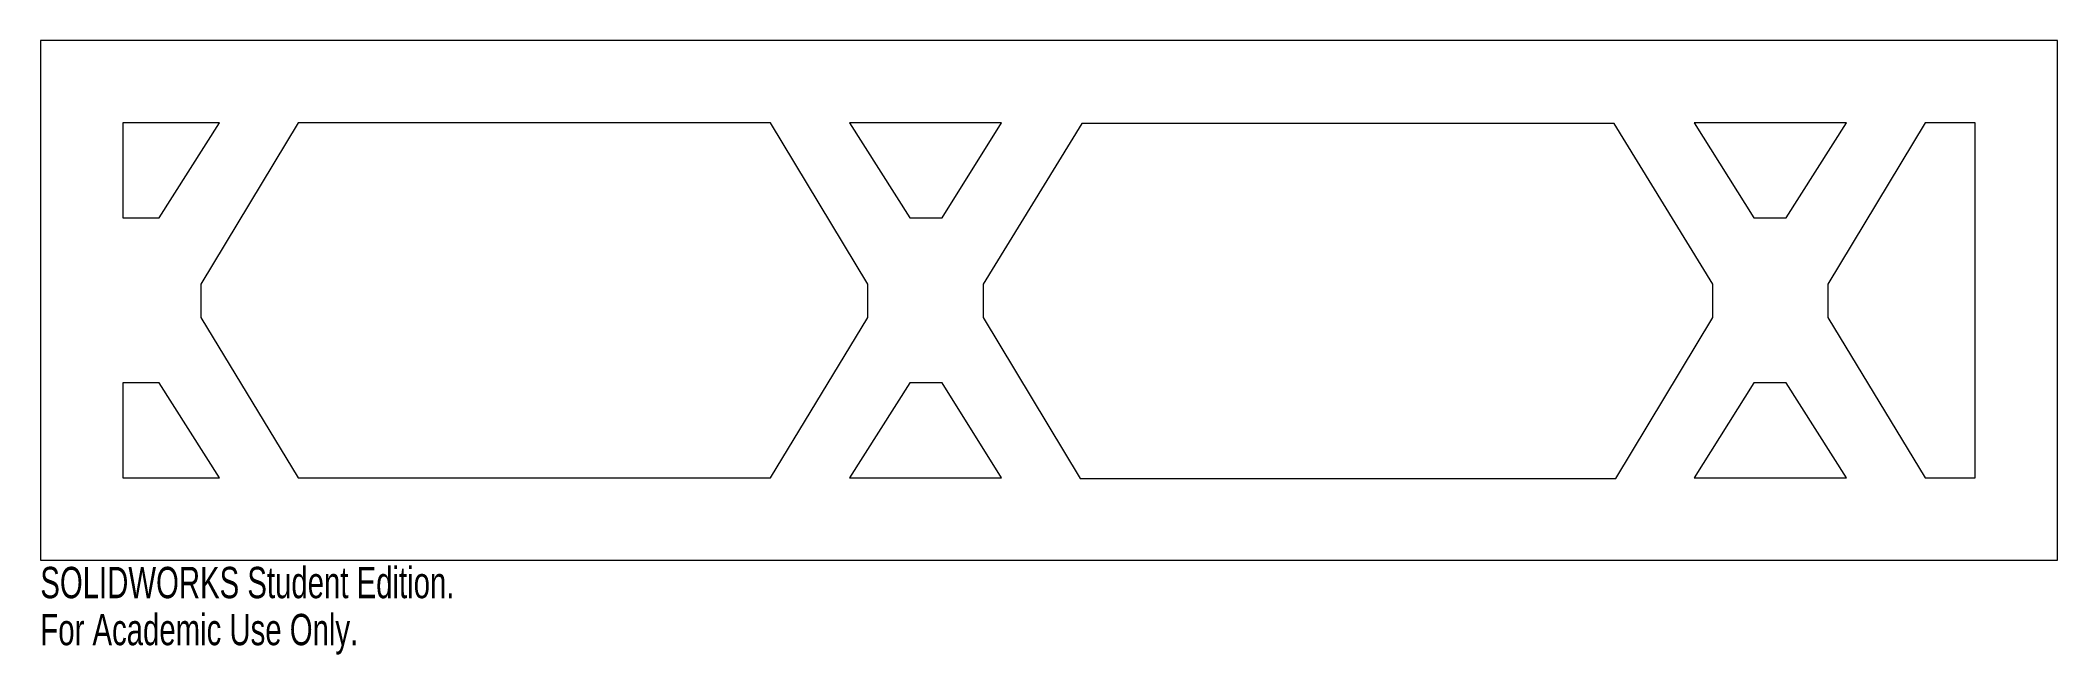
# Model space of a CAD drawing. Header units: millimetres. Extents: x 0 to 311, y -15 to 80.
import ezdxf

# ---------------------------------------------------------------- set-up
doc = ezdxf.new("R2010")
doc.units = ezdxf.units.MM
doc.styles.add('SLDTEXTSTYLE0', font='TXT', dxfattribs={"width": 0.7})

msp = doc.modelspace()

# ---------------------------------------------------------------- linework, layer by layer
at = {"color": 7, "linetype": 'Continuous', "lineweight": 15}
for p, q in [((311.15, 80.19), (0, 80.19)), ((0, 80.19), (0, 0)), ((311.15, 0), (311.15, 80.19)), ((12.7, 67.49), (12.7, 52.81)), ((27.61, 67.49), (12.7, 67.49)), ((18.31, 52.81), (27.61, 67.49)), ((39.79, 67.49), (24.77, 42.6)), ((112.61, 67.49), (39.79, 67.49)), ((127.64, 42.6), (112.61, 67.49)), ((124.79, 67.49), (134.09, 52.81)), ((148.24, 67.49), (124.79, 67.49)), ((139.08, 52.81), (148.24, 67.49)), ((160.63, 67.38), (145.41, 42.6)), ((242.73, 67.38), (160.63, 67.38)), ((257.94, 42.6), (242.73, 67.38)), ((255.11, 67.49), (264.27, 52.81)), ((278.56, 67.49), (255.11, 67.49)), ((269.26, 52.81), (278.56, 67.49)), ((290.74, 67.49), (275.72, 42.6)), ((298.45, 67.49), (290.74, 67.49)), ((298.45, 12.7), (298.45, 67.49)), ((12.7, 52.81), (18.31, 52.81)), ((134.09, 52.81), (139.08, 52.81)), ((264.27, 52.81), (269.26, 52.81)), ((24.77, 42.6), (24.77, 37.42)), ((127.64, 37.42), (127.64, 42.6)), ((145.41, 42.6), (145.41, 37.42)), ((257.94, 37.42), (257.94, 42.6)), ((275.72, 42.6), (275.72, 37.42)), ((24.77, 37.42), (39.79, 12.7)), ((112.61, 12.7), (127.64, 37.42)), ((145.41, 37.42), (160.36, 12.59)), ((242.99, 12.59), (257.94, 37.42)), ((275.72, 37.42), (290.74, 12.7)), ((12.7, 27.38), (12.7, 12.7)), ((18.31, 27.38), (12.7, 27.38)), ((27.61, 12.7), (18.31, 27.38)), ((134.09, 27.38), (124.79, 12.7)), ((139.08, 27.38), (134.09, 27.38)), ((148.24, 12.7), (139.08, 27.38)), ((264.27, 27.38), (255.11, 12.7)), ((269.26, 27.38), (264.27, 27.38)), ((278.56, 12.7), (269.26, 27.38)), ((12.7, 12.7), (27.61, 12.7)), ((39.79, 12.7), (112.61, 12.7)), ((124.79, 12.7), (148.24, 12.7)), ((160.36, 12.59), (242.99, 12.59)), ((255.11, 12.7), (278.56, 12.7)), ((290.74, 12.7), (298.45, 12.7)), ((0, 0), (311.15, 0))]:
    msp.add_line(p, q, dxfattribs=at)

# ---------------------------------------------------------------- texts
at = {"color": 7, "linetype": 'Continuous', "char_height": 4.8336, "attachment_point": 1, "style": 'SLDTEXTSTYLE0'}
for s, insert in [('SOLIDWORKS Student Edition.', (0, -1.02)), ('For Academic Use Only.', (0, -8.27))]:
    msp.add_mtext(s, dxfattribs=dict(at, insert=insert))

doc.saveas('drawing.dxf')
